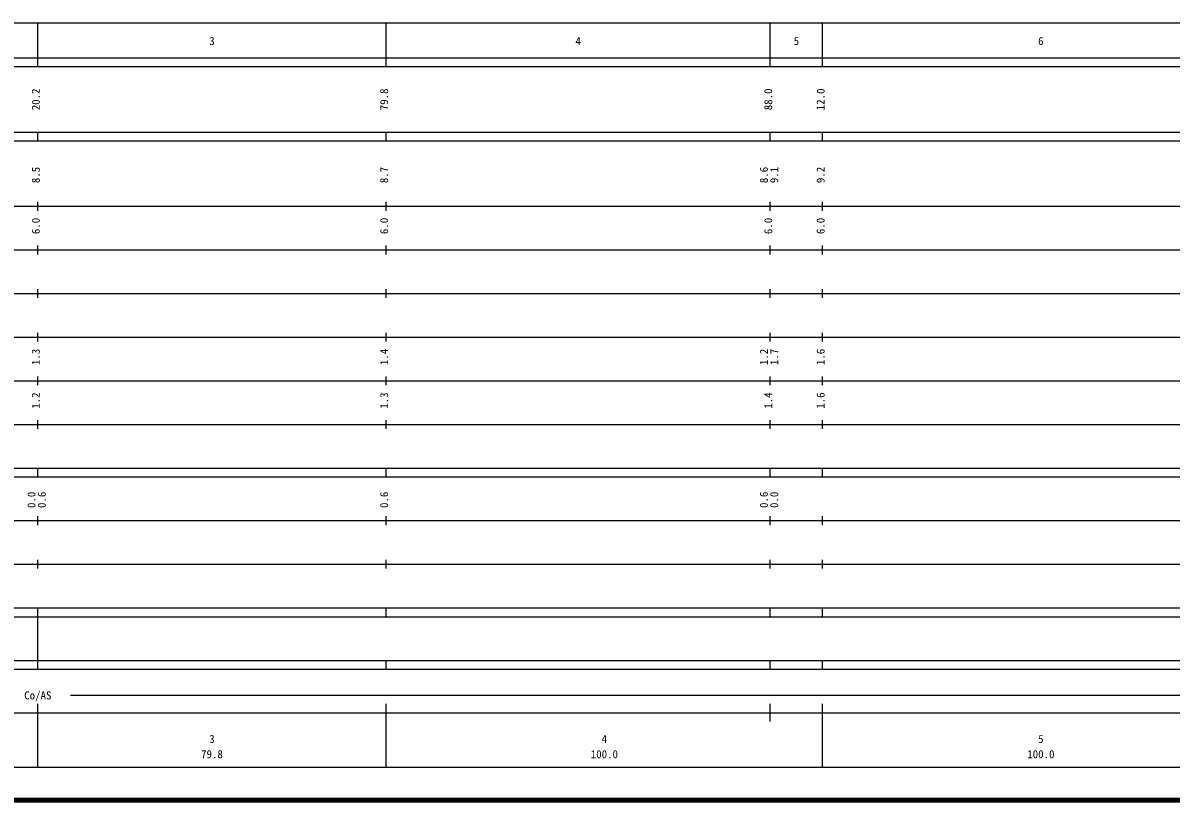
# Model space of a CAD drawing. Units: millimetres on the paper, enlarged 1000 times. Extents: x 40000 to 680000, y 20000 to 380000.
# Drawn here: x 184799 to 447816, y 20000 to 198000 of the extents above; entities that cross this region are included whole.
import ezdxf
from ezdxf.enums import TextEntityAlignment as Align

# ---------------------------------------------------------------- set-up
doc = ezdxf.new("R2010")
doc.units = ezdxf.units.MM
doc.header["$LTSCALE"] = 1000
doc.layers.add('M-TTL', color=2, linetype='Continuous', lineweight=140)
doc.layers.add('M-TTL-BAND', color=7, linetype='Continuous', lineweight=25)
doc.styles.add('ＭＳ ゴシック', font='')
doc.styles.get('ＭＳ ゴシック').set_extended_font_data('MS Gothic')

msp = doc.modelspace()

# ---------------------------------------------------------------- linework, layer by layer
at = {"layer": 'M-TTL'}
msp.add_line((40000, 20000), (680000, 20000), dxfattribs=at)
at = {"layer": 'M-TTL-BAND'}
for p, q in [((68000, 198000), (579000, 198000)), ((188200, 188000), (188200, 198000)), ((268000, 188000), (268000, 198000)), ((356000, 188000), (356000, 198000)), ((368000, 188000), (368000, 198000)), ((40000, 190000), (579000, 190000)), ((40000, 188000), (579000, 188000)), ((40000, 173000), (579000, 173000)), ((40000, 171000), (579000, 171000)), ((188200, 171000), (188200, 173000)), ((268000, 171000), (268000, 173000)), ((356000, 171000), (356000, 173000)), ((368000, 171000), (368000, 173000)), ((40000, 156000), (579000, 156000)), ((188200, 155000), (188200, 157000)), ((268000, 155000), (268000, 157000)), ((356000, 155000), (356000, 157000)), ((368000, 155000), (368000, 157000)), ((46000, 146000), (579000, 146000)), ((188200, 145000), (188200, 147000)), ((268000, 145000), (268000, 147000)), ((356000, 145000), (356000, 147000)), ((368000, 145000), (368000, 147000)), ((188200, 135000), (188200, 137000)), ((268000, 135000), (268000, 137000)), ((356000, 135000), (356000, 137000)), ((368000, 135000), (368000, 137000)), ((52000, 136000), (579000, 136000)), ((188200, 125000), (188200, 127000)), ((268000, 125000), (268000, 127000)), ((356000, 125000), (356000, 127000)), ((368000, 125000), (368000, 127000)), ((46000, 126000), (579000, 126000)), ((52000, 116000), (579000, 116000)), ((188200, 115000), (188200, 117000)), ((268000, 115000), (268000, 117000)), ((356000, 115000), (356000, 117000)), ((368000, 115000), (368000, 117000)), ((46000, 106000), (579000, 106000)), ((188200, 105000), (188200, 107000)), ((268000, 105000), (268000, 107000)), ((356000, 105000), (356000, 107000)), ((368000, 105000), (368000, 107000)), ((40000, 96000), (579000, 96000)), ((188200, 94000), (188200, 96000)), ((268000, 94000), (268000, 96000)), ((356000, 94000), (356000, 96000)), ((368000, 94000), (368000, 96000)), ((40000, 94000), (579000, 94000)), ((188200, 83000), (188200, 85000)), ((268000, 83000), (268000, 85000)), ((356000, 83000), (356000, 85000)), ((368000, 83000), (368000, 85000)), ((49000, 84000), (579000, 84000)), ((40000, 74000), (579000, 74000)), ((188200, 73000), (188200, 75000)), ((268000, 73000), (268000, 75000)), ((356000, 73000), (356000, 75000)), ((368000, 73000), (368000, 75000)), ((40000, 64000), (579000, 64000)), ((188200, 62000), (188200, 64000)), ((268000, 62000), (268000, 64000)), ((356000, 62000), (356000, 64000)), ((368000, 62000), (368000, 64000)), ((40000, 62000), (579000, 62000)), ((188200, 52000), (188200, 62000)), ((40000, 52000), (579000, 52000)), ((40000, 50000), (579000, 50000)), ((188200, 50000), (188200, 52000)), ((268000, 50000), (268000, 52000)), ((356000, 50000), (356000, 52000)), ((368000, 50000), (368000, 52000)), ((195700, 44000), (565000, 44000)), ((40000, 40000), (579000, 40000)), ((188200, 27500), (188200, 42000)), ((268000, 27500), (268000, 42000)), ((356000, 38000), (356000, 42000)), ((368000, 27500), (368000, 42000)), ((68000, 27500), (579000, 27500))]:
    msp.add_line(p, q, dxfattribs=at)

# ---------------------------------------------------------------- texts
at = {"layer": 'M-TTL-BAND', "style": 'ＭＳ ゴシック'}
for s, p in [('3', (228100, 192405)), ('4', (312000, 192405)), ('5', (362000, 192405)), ('6', (418000, 192405)), ('Co/AS', (188200, 42500)), ('3', (228100, 32523)), ('4', (318000, 32523)), ('5', (418000, 32523)), ('79.8', (228100, 29033)), ('100.0', (318000, 29033)), ('100.0', (418000, 29033))]:
    msp.add_text(s, height=1833, dxfattribs=at).set_placement(p, align=Align.BOTTOM_CENTER)
for s, p in [('20.2', (189200, 180500)), ('79.8', (269000, 180500)), ('88.0', (357000, 180500)), ('12.0', (369000, 180500)), ('8.5', (189200, 163174)), ('8.7', (269000, 163174)), ('8.6', (356000, 163174)), ('9.1', (358370, 163174)), ('9.2', (369000, 163174)), ('6.0', (189200, 151500)), ('6.0', (269000, 151500)), ('6.0', (357000, 151500)), ('6.0', (369000, 151500)), ('1.3', (189200, 121500)), ('1.4', (269000, 121500)), ('1.2', (356000, 121500)), ('1.7', (358370, 121500)), ('1.6', (369000, 121500)), ('1.2', (189200, 111500)), ('1.3', (269000, 111500)), ('1.4', (357000, 111500)), ('1.6', (369000, 111500)), ('0.0', (188200, 88764)), ('0.6', (190570, 88764)), ('0.6', (269000, 88764)), ('0.6', (356000, 88764)), ('0.0', (358370, 88764))]:
    msp.add_text(s, height=1833, rotation=90, dxfattribs=at).set_placement(p, align=Align.BOTTOM_CENTER)

doc.saveas('drawing.dxf')
